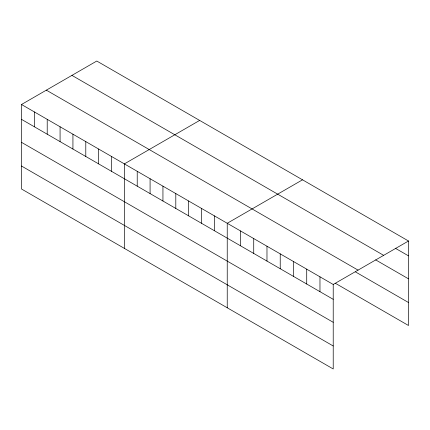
<?xml version="1.0" encoding="UTF-8"?>
<svg xmlns="http://www.w3.org/2000/svg" width="430" height="430" viewBox="0 0 430 430"><rect width="100%" height="100%" fill="white"/><g stroke="black" fill="none" stroke-linecap="round" stroke-linejoin="round"><path stroke-width="0.64" d="M21.5 104.501L333.218 284.466L333.218 368.967L21.5 188.996L21.5 104.501L96.782 61.033L408.5 241.004L408.5 325.499L335.346 283.268M199.649 120.427L124.367 163.889L124.367 248.384M302.516 179.815L227.233 223.277L227.233 307.778M333.218 284.466L408.5 241.004M395.251 248.212L408.5 255.861M71.939 75.379L383.657 255.345M375.669 259.887L408.5 278.839M46.343 90.155L358.061 270.126M355.508 271.927L408.5 302.521M21.5 119.357L333.218 299.323M21.5 142.335L333.218 322.306M21.5 166.018L333.218 345.983M319.968 276.818L319.968 291.674M306.719 269.169L306.719 284.026M293.475 261.521L293.475 276.377M280.226 253.872L280.226 268.728M266.976 246.223L266.976 261.08M253.727 238.575L253.727 253.431M240.483 230.926L240.483 245.783M214.376 215.855L214.376 230.711M201.514 208.432L201.514 223.288M188.657 201.009L188.657 215.865M175.8 193.586L175.8 208.437M162.943 186.158L162.943 201.014M150.081 178.735L150.081 193.591M137.224 171.312L137.224 186.168M111.51 156.466L111.51 171.323M98.647 149.043L98.647 163.9M85.79 141.62L85.79 156.472M72.933 134.192L72.933 149.049M60.076 126.769L60.076 141.626M47.214 119.346L47.214 134.203M34.357 111.924L34.357 126.78"/></g></svg>
